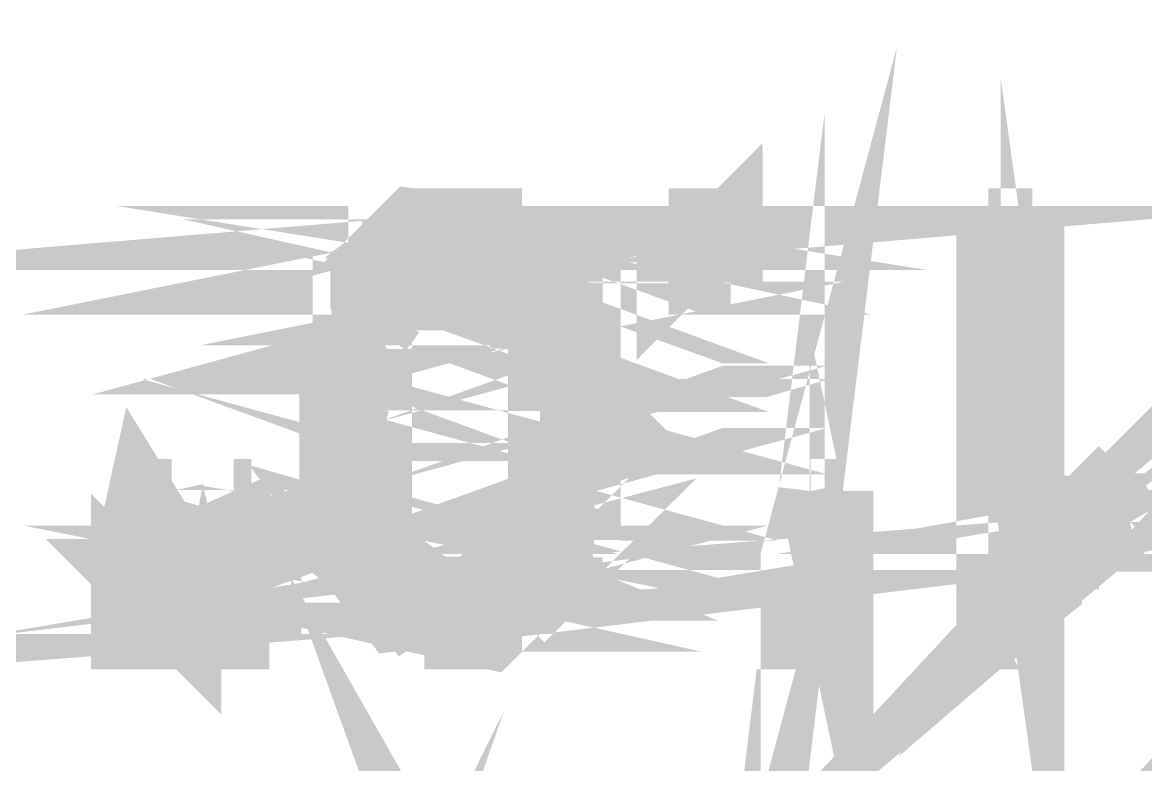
# Model space of a CAD drawing. Header units: inches. Extents: x -524 to 1067, y -71 to 1110.
# Drawn here: x 766.72 to 783.01, y 125.7 to 136.46 of the extents above; entities that cross this region are included whole.
import ezdxf

# ---------------------------------------------------------------- set-up
doc = ezdxf.new("R2010")
doc.units = ezdxf.units.IN
doc.header["$MEASUREMENT"] = 0
doc.layers.add('H', color=7, linetype='Continuous')
doc.layers.add('P', color=7, linetype='Continuous')

msp = doc.modelspace()

# ---------------------------------------------------------------- hatches: boundary and pattern name
at = {"layer": 'H', "linetype": 'Continuous'}
for points in [[(772.1663677236945, 133.3352955950482), (772.3561592938661, 133.590784247202), (774.0314348844172, 133.590784247202), (774.0314348844172, 133.3352955950482), (772.1663677236945, 133.3352955950482)], [(776.093593291087, 132.6235772069056), (776.093593291087, 133.590784247202), (776.991453411513, 133.590784247202), (776.991453411513, 132.6235772069056), (776.093593291087, 132.6235772069056)], [(781.4369559589888, 128.9554901295549), (780.728887408734, 127.5393530290453), (780.728887408734, 133.590784247202), (781.4369559589888, 133.590784247202), (781.4369559589888, 128.9554901295549)], [(771.907229233653, 133.1418541869889), (771.907229233653, 133.3352955950482), (774.2248762924767, 133.3352955950482), (774.4840147825182, 133.1418541869889), (771.907229233653, 133.1418541869889)], [(771.4582991734401, 132.4337856367341), (771.4582991734401, 132.6235772069056), (771.6480907436112, 132.8827156969471), (772.8744362739494, 133.1418541869889), (772.6152977839076, 132.8827156969471), (772.3561592938661, 132.8827156969471), (772.3561592938661, 132.6235772069056), (772.1663677236945, 132.6235772069056), (771.4582991734401, 132.4337856367341)], [(771.6480907436112, 132.8827156969471), (771.6480907436112, 133.1418541869889), (772.8744362739494, 133.1418541869889), (771.6480907436112, 132.8827156969471)], [(774.6738063526896, 132.4337856367341), (774.0314348844172, 132.6235772069056), (773.7759462322635, 132.6235772069056), (773.7759462322635, 132.8827156969471), (773.5168077422218, 132.8827156969471), (773.5168077422218, 133.0761571050064), (773.3233663341625, 133.1418541869889), (773.5168077422218, 133.1418541869889), (774.4840147825182, 132.8827156969471), (774.6738063526896, 132.8827156969471), (774.6738063526896, 132.4337856367341)], [(774.4840147825182, 132.8827156969471), (773.3233663341625, 133.1418541869889), (774.4840147825182, 133.1418541869889), (774.4840147825182, 132.8827156969471)], [(772.1663677236945, 132.1746471466925), (771.4582991734401, 132.4337856367341), (772.1663677236945, 132.6235772069056), (772.1663677236945, 132.1746471466925)], [(774.0314348844172, 132.1746471466925), (774.0314348844172, 132.6235772069056), (774.6738063526896, 132.4337856367341), (774.9329448427313, 132.4337856367341), (774.9329448427313, 131.0176485362247), (775.1263862507906, 130.7585100461829), (775.1263862507906, 130.5650686381236), (774.9329448427313, 130.305930148082), (774.9329448427313, 130.1161385779106), (774.2248762924767, 129.8570000878688), (774.2248762924767, 132.1746471466925), (774.0314348844172, 132.1746471466925)], [(771.4582991734401, 132.1746471466925), (771.4582991734401, 132.4337856367341), (772.1663677236945, 132.1746471466925), (771.4582991734401, 132.1746471466925)], [(771.1991606833983, 131.9155086566508), (771.1991606833983, 132.1746471466925), (771.907229233653, 131.9155086566508), (771.1991606833983, 131.9155086566508)], [(771.907229233653, 131.9155086566508), (771.1991606833983, 132.1746471466925), (772.1663677236945, 132.1746471466925), (771.907229233653, 131.9155086566508)], [(771.1991606833983, 130.1161385779106), (771.1991606833983, 131.9155086566508), (771.907229233653, 131.9155086566508), (771.907229233653, 129.8570000878688), (771.1991606833983, 130.1161385779106)], [(771.1991606833983, 129.8570000878688), (771.1991606833983, 130.1161385779106), (771.907229233653, 129.8570000878688), (771.1991606833983, 129.8570000878688)], [(774.2248762924767, 129.1489315376142), (774.2248762924767, 129.8570000878688), (774.9329448427313, 130.1161385779106), (774.9329448427313, 128.9554901295549), (774.6738063526896, 128.7000014774011), (774.6738063526896, 128.5065600693418), (774.0314348844172, 128.7000014774011), (774.0314348844172, 128.9554901295549), (774.2248762924767, 129.1489315376142)], [(771.4582991734401, 128.7000014774011), (771.4582991734401, 128.9554901295549), (771.1991606833983, 129.1489315376142), (771.1991606833983, 129.8570000878688), (771.907229233653, 129.8570000878688), (771.907229233653, 129.1489315376142), (772.1663677236945, 129.1489315376142), (772.1663677236945, 128.7000014774011), (771.4582991734401, 128.7000014774011)], [(782.7873959775159, 129.1489315376142), (782.5939545694566, 129.5978615978273), (782.7873959775159, 129.8570000878688), (782.7873959775159, 129.1489315376142)], [(768.2391421563023, 127.5393530290453), (768.2391421563023, 128.5065600693418), (768.4289337264736, 129.5978615978273), (768.8815136245748, 129.5978615978273), (769.1406521146164, 128.5065600693418), (769.1406521146164, 127.5393530290453), (768.2391421563023, 127.5393530290453)], [(769.5895821748293, 127.5393530290453), (769.5895821748293, 128.5065600693418), (769.848720664871, 129.5978615978273), (770.0385122350426, 129.5978615978273), (770.2976507250842, 128.5065600693418), (770.2976507250842, 127.5393530290453), (769.5895821748293, 127.5393530290453)], [(777.9586604518095, 127.5393530290453), (777.9586604518095, 128.7000014774011), (778.1521018598687, 129.5978615978273), (778.6667290020644, 129.5978615978273), (778.6667290020644, 127.5393530290453), (777.9586604518095, 127.5393530290453)], [(782.7873959775159, 129.1489315376142), (782.1450245092437, 129.4080700276558), (782.3348160794148, 129.5978615978273), (782.7873959775159, 129.1489315376142)], [(782.7873959775159, 129.1489315376142), (782.3348160794148, 129.5978615978273), (782.5939545694566, 129.5978615978273), (782.7873959775159, 129.1489315376142)], [(781.62674752916, 129.1489315376142), (781.885886019202, 129.4080700276558), (782.1450245092437, 129.4080700276558), (782.7873959775159, 129.1489315376142), (781.62674752916, 129.1489315376142)], [(781.4369559589888, 128.9554901295549), (782.7873959775159, 129.1489315376142), (782.5939545694566, 128.9554901295549), (781.4369559589888, 128.9554901295549)], [(781.4369559589888, 128.9554901295549), (781.62674752916, 129.1489315376142), (782.7873959775159, 129.1489315376142), (781.4369559589888, 128.9554901295549)], [(782.1450245092437, 128.7000014774011), (780.728887408734, 127.5393530290453), (781.4369559589888, 128.9554901295549), (782.3348160794148, 128.9554901295549), (782.3348160794148, 128.7000014774011), (782.1450245092437, 128.7000014774011)], [(771.6480907436112, 128.2474215793002), (771.6480907436112, 128.5065600693418), (771.4582991734401, 128.7000014774011), (772.1663677236945, 128.7000014774011), (772.6152977839076, 128.2474215793002), (771.6480907436112, 128.2474215793002)], [(773.5168077422218, 128.2474215793002), (774.0314348844172, 128.7000014774011), (774.6738063526896, 128.5065600693418), (774.4840147825182, 128.2474215793002), (773.5168077422218, 128.2474215793002)], [(780.728887408734, 127.5393530290453), (782.1450245092437, 128.7000014774011), (781.885886019202, 128.5065600693418), (780.728887408734, 127.5393530290453)], [(780.728887408734, 127.5393530290453), (781.62674752916, 128.3131186612826), (781.62674752916, 128.5065600693418), (781.885886019202, 128.5065600693418), (781.62674752916, 128.3131186612826), (781.62674752916, 128.2474215793002), (780.728887408734, 127.5393530290453)], [(771.907229233653, 127.9882830892584), (771.6480907436112, 128.2474215793002), (773.0642278441208, 128.2474215793002), (771.907229233653, 127.9882830892584)], [(771.907229233653, 127.9882830892584), (774.4840147825182, 128.2474215793002), (774.2248762924767, 127.9882830892584), (771.907229233653, 127.9882830892584)], [(771.907229233653, 127.9882830892584), (773.0642278441208, 128.2474215793002), (774.4840147825182, 128.2474215793002), (771.907229233653, 127.9882830892584)], [(780.728887408734, 127.5393530290453), (781.62674752916, 128.2474215793002), (781.4369559589888, 127.9882830892584), (780.728887408734, 127.5393530290453)], [(772.6152977839076, 127.5393530290453), (772.3561592938661, 127.7984915190871), (772.1663677236945, 127.7984915190871), (771.907229233653, 127.9882830892584), (774.2248762924767, 127.9882830892584), (774.0314348844172, 127.7984915190871), (773.7759462322635, 127.7984915190871), (773.5168077422218, 127.5393530290453), (772.6152977839076, 127.5393530290453)], [(780.728887408734, 127.5393530290453), (781.4369559589888, 127.9882830892584), (781.1778174689471, 127.7984915190871), (780.728887408734, 127.5393530290453)], [(780.728887408734, 127.5393530290453), (781.1778174689471, 127.7984915190871), (781.1778174689471, 127.5393530290453), (780.728887408734, 127.5393530290453)]]:
    msp.add_hatch(color=256, dxfattribs=at).paths.add_polyline_path(points)

# ---------------------------------------------------------------- linework, layer by layer
at = {"layer": 'P', "const_width": 0.927058823529412}
for points in [[(793.9230513735326, 129.6635586798096), (796.2406984323561, 127.5393530290454), (793.6675627213788, 129.6635586798096), (793.9230513735326, 129.6635586798096)], [(780.728887408734, 133.590784247202), (781.3712588770063, 128.9554901295549), (781.3712588770063, 133.590784247202)], [(778.1521018598687, 129.6635586798096), (777.8929633698272, 127.5393530290454), (777.8929633698272, 128.7000014774011), (778.1521018598687, 129.6635586798096)], [(776.991453411513, 132.6892742888879), (776.991453411513, 133.590784247202), (776.093593291087, 132.6892742888879)], [(772.3561592938661, 133.590784247202), (773.9657378024347, 133.3352955950482), (772.1006706417124, 133.3352955950482), (772.3561592938661, 133.590784247202)], [(773.7759462322635, 133.590784247202), (772.3561592938661, 133.590784247202)], [(772.3561592938661, 133.590784247202), (772.5496007019253, 133.590784247202)], [(773.7759462322635, 133.590784247202), (772.3561592938661, 133.590784247202), (773.9657378024347, 133.590784247202), (773.7759462322635, 133.590784247202)], [(772.3561592938661, 133.590784247202), (773.9657378024347, 133.590784247202)], [(773.9657378024347, 133.590784247202), (772.3561592938661, 133.590784247202), (772.3561592938661, 133.590784247202), (773.9657378024347, 133.590784247202)], [(772.3561592938661, 133.590784247202), (773.9657378024347, 133.3352955950482), (773.9657378024347, 133.590784247202)], [(773.5168077422218, 133.590784247202), (772.5496007019253, 133.590784247202), (772.8087391919671, 133.590784247202)], [(773.5168077422218, 133.590784247202), (772.5496007019253, 133.590784247202)], [(772.5496007019253, 133.590784247202), (773.7759462322635, 133.590784247202), (773.5168077422218, 133.590784247202)], [(772.5496007019253, 133.590784247202), (773.7759462322635, 133.590784247202)], [(773.25766925218, 133.590784247202), (773.0642278441208, 133.590784247202), (772.8087391919671, 133.590784247202)], [(772.8087391919671, 133.590784247202), (773.0642278441208, 133.590784247202)], [(773.25766925218, 133.590784247202), (772.8087391919671, 133.590784247202)], [(772.8087391919671, 133.590784247202), (773.5168077422218, 133.590784247202)], [(772.8087391919671, 133.590784247202), (773.5168077422218, 133.590784247202)], [(773.5168077422218, 133.590784247202), (772.8087391919671, 133.590784247202)], [(772.8087391919671, 133.590784247202), (772.8087391919671, 133.590784247202)], [(773.5168077422218, 133.590784247202), (772.8087391919671, 133.590784247202)], [(772.8087391919671, 133.590784247202), (773.5168077422218, 133.590784247202), (773.5168077422218, 133.590784247202), (772.8087391919671, 133.590784247202)], [(773.0642278441208, 133.590784247202), (773.25766925218, 133.590784247202)], [(773.5168077422218, 133.590784247202), (773.25766925218, 133.590784247202)], [(776.991453411513, 133.590784247202), (776.093593291087, 132.6892742888879), (776.093593291087, 133.590784247202)], [(776.093593291087, 133.590784247202), (776.991453411513, 133.590784247202)], [(776.991453411513, 133.590784247202), (776.991453411513, 132.6892742888879), (776.991453411513, 133.590784247202)], [(776.991453411513, 133.590784247202), (776.991453411513, 133.590784247202)], [(781.3712588770063, 133.590784247202), (780.728887408734, 133.590784247202)], [(780.728887408734, 133.590784247202), (781.3712588770063, 128.9554901295549)], [(780.728887408734, 127.5393530290454), (780.728887408734, 133.590784247202)], [(771.907229233653, 133.3352955950482), (774.2248762924767, 133.3352955950482), (771.907229233653, 133.3352955950482), (774.2248762924767, 133.3352955950482), (771.907229233653, 133.141854186989), (771.907229233653, 133.3352955950482)], [(774.2248762924767, 133.3352955950482), (771.907229233653, 133.141854186989)], [(771.907229233653, 133.3352955950482), (774.2248762924767, 133.3352955950482), (774.2248762924767, 133.3352955950482), (771.907229233653, 133.3352955950482)], [(772.1006706417124, 133.3352955950482), (774.2248762924767, 133.3352955950482), (772.1006706417124, 133.3352955950482)], [(773.9657378024347, 133.3352955950482), (772.1006706417124, 133.3352955950482), (774.2248762924767, 133.3352955950482), (773.9657378024347, 133.3352955950482)], [(774.4183177005359, 133.141854186989), (774.2248762924767, 133.3352955950482)], [(774.4183177005359, 133.141854186989), (773.25766925218, 133.141854186989), (774.4183177005359, 132.8827156969472), (774.4183177005359, 133.141854186989)], [(772.8087391919671, 133.141854186989), (771.6480907436112, 132.8827156969472)], [(773.0642278441208, 133.141854186989), (771.6480907436112, 133.141854186989), (774.4183177005359, 133.141854186989)], [(773.0642278441208, 133.141854186989), (771.6480907436112, 133.141854186989), (772.8087391919671, 133.141854186989), (773.0642278441208, 133.141854186989)], [(771.6480907436112, 133.141854186989), (772.8087391919671, 133.141854186989)], [(772.8087391919671, 133.141854186989), (771.6480907436112, 132.8827156969472), (771.6480907436112, 133.141854186989)], [(772.8087391919671, 133.141854186989), (771.6480907436112, 132.8827156969472), (772.8087391919671, 133.141854186989), (772.8087391919671, 133.141854186989)], [(774.4183177005359, 133.141854186989), (771.6480907436112, 133.141854186989), (771.907229233653, 133.141854186989)], [(771.907229233653, 133.141854186989), (774.4183177005359, 133.141854186989)], [(771.907229233653, 133.141854186989), (774.4183177005359, 133.141854186989)], [(772.5496007019253, 132.8827156969472), (772.8087391919671, 133.141854186989)], [(773.0642278441208, 133.141854186989), (774.4183177005359, 133.141854186989)], [(774.4183177005359, 133.141854186989), (773.0642278441208, 133.141854186989)], [(773.0642278441208, 133.141854186989), (774.4183177005359, 133.141854186989)], [(774.4183177005359, 133.141854186989), (773.25766925218, 133.141854186989), (773.0642278441208, 133.141854186989)], [(774.4183177005359, 133.141854186989), (773.0642278441208, 133.141854186989)], [(773.0642278441208, 133.141854186989), (774.4183177005359, 133.141854186989)], [(774.4183177005359, 133.141854186989), (773.0642278441208, 133.141854186989)], [(773.25766925218, 133.141854186989), (774.4183177005359, 132.8827156969472), (773.25766925218, 133.141854186989)], [(773.5168077422218, 133.141854186989), (774.4183177005359, 132.8827156969472)], [(773.5168077422218, 132.8827156969472), (773.5168077422218, 133.141854186989)], [(774.4183177005359, 133.141854186989), (774.4183177005359, 133.141854186989)], [(772.3561592938661, 132.6892742888879), (771.3926020914575, 132.6892742888879), (772.3561592938661, 132.8827156969472), (772.3561592938661, 132.6892742888879)], [(773.7759462322635, 132.8827156969472), (774.6738063526896, 132.6892742888879), (773.7759462322635, 132.6892742888879), (773.7759462322635, 132.8827156969472)], [(771.3926020914575, 132.6892742888879), (772.3561592938661, 132.8827156969472)], [(771.6480907436112, 132.8827156969472), (771.3926020914575, 132.6892742888879)], [(772.3561592938661, 132.8827156969472), (771.6480907436112, 132.8827156969472)], [(772.3561592938661, 132.8827156969472), (771.6480907436112, 132.8827156969472)], [(771.6480907436112, 132.8827156969472), (772.5496007019253, 132.8827156969472), (772.3561592938661, 132.8827156969472)], [(771.6480907436112, 132.8827156969472), (772.5496007019253, 132.8827156969472)], [(772.5496007019253, 132.8827156969472), (771.6480907436112, 132.8827156969472)], [(771.6480907436112, 132.8827156969472), (771.6480907436112, 132.8827156969472)], [(772.5496007019253, 132.8827156969472), (771.6480907436112, 132.8827156969472)], [(771.6480907436112, 132.8827156969472), (772.5496007019253, 132.8827156969472), (772.5496007019253, 132.8827156969472), (771.6480907436112, 132.8827156969472)], [(774.4183177005359, 132.8827156969472), (773.5168077422218, 132.8827156969472)], [(774.4183177005359, 132.8827156969472), (773.5168077422218, 132.8827156969472)], [(773.5168077422218, 132.8827156969472), (774.6738063526896, 132.8827156969472)], [(773.5168077422218, 132.8827156969472), (774.6738063526896, 132.8827156969472)], [(774.6738063526896, 132.8827156969472), (773.7759462322635, 132.8827156969472), (773.5168077422218, 132.8827156969472)], [(774.6738063526896, 132.8827156969472), (773.7759462322635, 132.8827156969472)], [(773.7759462322635, 132.8827156969472), (774.6738063526896, 132.6892742888879), (774.6738063526896, 132.8827156969472)], [(774.6738063526896, 132.8827156969472), (774.4183177005359, 132.8827156969472)], [(771.3926020914575, 132.4337856367341), (772.3561592938661, 132.6892742888879), (772.1006706417124, 132.6892742888879)], [(771.3926020914575, 132.4337856367341), (772.3561592938661, 132.6892742888879), (771.3926020914575, 132.6892742888879), (771.3926020914575, 132.4337856367341)], [(772.1006706417124, 132.6892742888879), (771.3926020914575, 132.4337856367341), (772.1006706417124, 132.6892742888879)], [(772.1006706417124, 132.6892742888879), (771.3926020914575, 132.4337856367341)], [(774.6738063526896, 132.6892742888879), (773.9657378024347, 132.6892742888879), (774.6738063526896, 132.4337856367341)], [(774.6738063526896, 132.6892742888879), (773.7759462322635, 132.6892742888879), (774.6738063526896, 132.6892742888879), (774.6738063526896, 132.6892742888879), (773.7759462322635, 132.6892742888879)], [(773.9657378024347, 132.6892742888879), (773.7759462322635, 132.6892742888879)], [(773.9657378024347, 132.6892742888879), (774.6738063526896, 132.4337856367341), (773.9657378024347, 132.6892742888879)], [(774.6738063526896, 132.6892742888879), (773.9657378024347, 132.6892742888879)], [(773.9657378024347, 132.6892742888879), (774.6738063526896, 132.4337856367341), (773.9657378024347, 132.6892742888879)], [(773.9657378024347, 132.6892742888879), (773.9657378024347, 132.6892742888879)], [(774.6738063526896, 132.4337856367341), (774.6738063526896, 132.6892742888879)], [(776.093593291087, 132.6892742888879), (776.991453411513, 132.6892742888879)], [(774.9329448427313, 132.4337856367341), (773.9657378024347, 132.2403442286749), (774.9329448427313, 132.2403442286749), (774.9329448427313, 132.4337856367341)], [(771.3926020914575, 132.4337856367341), (772.1006706417124, 132.2403442286749), (771.3926020914575, 132.4337856367341)], [(772.1006706417124, 132.4337856367341), (771.3926020914575, 132.4337856367341)], [(771.3926020914575, 132.4337856367341), (772.1006706417124, 132.4337856367341)], [(771.3926020914575, 132.4337856367341), (772.1006706417124, 132.4337856367341)], [(772.1006706417124, 132.4337856367341), (771.3926020914575, 132.4337856367341), (771.3926020914575, 132.4337856367341), (772.1006706417124, 132.4337856367341)], [(771.3926020914575, 132.4337856367341), (772.1006706417124, 132.2403442286749)], [(772.1006706417124, 132.4337856367341), (772.1006706417124, 132.4337856367341)], [(772.1006706417124, 132.2403442286749), (772.1006706417124, 132.4337856367341)], [(773.9657378024347, 132.4337856367341), (774.6738063526896, 132.4337856367341)], [(774.6738063526896, 132.4337856367341), (773.9657378024347, 132.4337856367341), (773.9657378024347, 132.4337856367341), (774.6738063526896, 132.4337856367341)], [(773.9657378024347, 132.4337856367341), (774.9329448427313, 132.4337856367341)], [(773.9657378024347, 132.4337856367341), (774.9329448427313, 132.4337856367341)], [(774.9329448427313, 132.4337856367341), (773.9657378024347, 132.2403442286749), (773.9657378024347, 132.4337856367341)], [(774.9329448427313, 132.4337856367341), (774.6738063526896, 132.4337856367341)], [(771.1991606833983, 132.2403442286749), (771.907229233653, 131.9812057386332), (771.1991606833983, 132.2403442286749)], [(772.1006706417124, 132.2403442286749), (771.1991606833983, 132.2403442286749), (772.1006706417124, 132.2403442286749), (771.1991606833983, 132.2403442286749)], [(771.1991606833983, 132.2403442286749), (771.907229233653, 131.9812057386332)], [(771.3926020914575, 132.2403442286749), (772.1006706417124, 132.2403442286749), (771.1991606833983, 132.2403442286749), (771.3926020914575, 132.2403442286749)], [(771.907229233653, 131.9812057386332), (772.1006706417124, 132.2403442286749)], [(774.2248762924767, 132.2403442286749), (774.9329448427313, 131.9812057386332), (774.2248762924767, 131.9812057386332)], [(773.9657378024347, 132.2403442286749), (774.9329448427313, 132.2403442286749), (774.2248762924767, 132.2403442286749), (773.9657378024347, 132.2403442286749)], [(774.9329448427313, 132.2403442286749), (774.2248762924767, 132.2403442286749)], [(774.2248762924767, 132.2403442286749), (774.9329448427313, 131.9812057386332)], [(774.2248762924767, 131.9812057386332), (774.2248762924767, 132.2403442286749)], [(774.9329448427313, 131.9812057386332), (774.9329448427313, 132.2403442286749)], [(771.1991606833983, 131.9812057386332), (771.907229233653, 131.9812057386332)], [(771.907229233653, 131.9812057386332), (771.1991606833983, 131.9812057386332)], [(771.1991606833983, 131.9812057386332), (771.907229233653, 131.9812057386332)], [(771.907229233653, 131.9812057386332), (771.1991606833983, 131.7257170864793)], [(771.1991606833983, 131.7257170864793), (771.1991606833983, 131.9812057386332)], [(771.907229233653, 131.9812057386332), (771.1991606833983, 131.7257170864793)], [(771.1991606833983, 131.7257170864793), (771.907229233653, 131.7257170864793), (771.907229233653, 131.9812057386332)], [(771.1991606833983, 131.9812057386332), (771.907229233653, 131.9812057386332), (771.907229233653, 131.9812057386332)], [(771.907229233653, 131.9812057386332), (771.1991606833983, 131.9812057386332)], [(774.9329448427313, 131.9812057386332), (774.2248762924767, 131.9812057386332), (774.9329448427313, 131.7257170864793)], [(774.9329448427313, 131.9812057386332), (774.2248762924767, 131.9812057386332)], [(774.2248762924767, 131.9812057386332), (774.9329448427313, 131.9812057386332), (774.9329448427313, 131.9812057386332), (774.2248762924767, 131.9812057386332)], [(774.9329448427313, 131.9812057386332), (774.2248762924767, 131.9812057386332)], [(774.2248762924767, 131.9812057386332), (774.2248762924767, 131.9812057386332)], [(774.2248762924767, 131.9812057386332), (774.9329448427313, 131.7257170864793)], [(774.9329448427313, 131.7257170864793), (774.2248762924767, 131.7257170864793), (774.2248762924767, 131.9812057386332)], [(774.9329448427313, 131.7257170864793), (774.9329448427313, 131.9812057386332)], [(771.907229233653, 131.7257170864793), (771.1991606833983, 131.53227567842), (771.907229233653, 131.53227567842)], [(771.1991606833983, 131.7257170864793), (771.907229233653, 131.7257170864793)], [(771.907229233653, 131.7257170864793), (771.1991606833983, 131.53227567842)], [(771.1991606833983, 131.53227567842), (771.1991606833983, 131.7257170864793)], [(771.907229233653, 131.53227567842), (771.907229233653, 131.7257170864793)], [(774.9329448427313, 131.7257170864793), (774.2248762924767, 131.7257170864793)], [(774.2248762924767, 131.7257170864793), (774.9329448427313, 131.53227567842)], [(774.2248762924767, 131.7257170864793), (774.9329448427313, 131.53227567842)], [(774.9329448427313, 131.53227567842), (774.2248762924767, 131.53227567842), (774.2248762924767, 131.7257170864793)], [(774.9329448427313, 131.53227567842), (774.9329448427313, 131.7257170864793)], [(771.1991606833983, 131.53227567842), (771.907229233653, 131.53227567842)], [(771.907229233653, 131.53227567842), (771.1991606833983, 131.53227567842), (771.1991606833983, 131.53227567842), (771.907229233653, 131.53227567842)], [(771.1991606833983, 131.53227567842), (771.907229233653, 131.2731371883785)], [(771.1991606833983, 131.53227567842), (771.907229233653, 131.2731371883785)], [(771.907229233653, 131.2731371883785), (771.1991606833983, 131.2731371883785), (771.1991606833983, 131.53227567842)], [(771.907229233653, 131.2731371883785), (771.907229233653, 131.53227567842)], [(774.2248762924767, 131.53227567842), (774.9329448427313, 131.2731371883785), (774.2248762924767, 131.2731371883785)], [(774.9329448427313, 131.53227567842), (774.2248762924767, 131.53227567842)], [(774.2248762924767, 131.53227567842), (774.9329448427313, 131.2731371883785)], [(774.2248762924767, 131.2731371883785), (774.2248762924767, 131.53227567842)], [(774.9329448427313, 131.2731371883785), (774.9329448427313, 131.53227567842)], [(778.601031920082, 129.6635586798096), (778.601031920082, 127.5393530290454), (778.1521018598687, 129.6635586798096)], [(771.907229233653, 131.2731371883785), (771.1991606833983, 131.2731371883785)], [(771.1991606833983, 131.2731371883785), (771.907229233653, 131.0176485362247)], [(771.1991606833983, 131.2731371883785), (771.907229233653, 131.0176485362247)], [(771.907229233653, 131.0176485362247), (771.1991606833983, 131.0176485362247), (771.1991606833983, 131.2731371883785)], [(771.907229233653, 131.0176485362247), (771.907229233653, 131.2731371883785)], [(774.9329448427313, 131.2731371883785), (774.2248762924767, 131.0176485362247), (774.9329448427313, 131.0176485362247)], [(774.9329448427313, 131.2731371883785), (774.2248762924767, 131.2731371883785)], [(774.2248762924767, 131.2731371883785), (774.9329448427313, 131.2731371883785), (774.9329448427313, 131.2731371883785), (774.2248762924767, 131.2731371883785)], [(774.9329448427313, 131.2731371883785), (774.2248762924767, 131.0176485362247)], [(774.2248762924767, 131.0176485362247), (774.2248762924767, 131.2731371883785)], [(774.9329448427313, 131.0176485362247), (774.9329448427313, 131.2731371883785)], [(781.62674752916, 128.2474215793002), (780.728887408734, 127.5393530290454), (781.62674752916, 128.5065600693418), (781.62674752916, 128.2474215793002)], [(786.2620416468073, 128.2474215793002), (785.3641815263811, 127.5393530290454), (786.2620416468073, 128.5065600693418), (786.2620416468073, 128.2474215793002)], [(771.1991606833983, 131.0176485362247), (771.907229233653, 130.8242071281654), (771.1991606833983, 130.8242071281654)], [(771.907229233653, 131.0176485362247), (771.1991606833983, 131.0176485362247)], [(771.1991606833983, 131.0176485362247), (771.907229233653, 130.8242071281654)], [(771.1991606833983, 130.8242071281654), (771.1991606833983, 131.0176485362247)], [(771.907229233653, 130.8242071281654), (771.907229233653, 131.0176485362247)], [(774.2248762924767, 131.0176485362247), (774.9329448427313, 131.0176485362247), (774.2248762924767, 130.8242071281654)], [(774.2248762924767, 130.8242071281654), (774.2248762924767, 131.0176485362247)], [(774.9329448427313, 131.0176485362247), (774.2248762924767, 130.8242071281654)], [(774.2248762924767, 130.8242071281654), (775.1263862507906, 130.8242071281654), (774.9329448427313, 131.0176485362247)], [(771.907229233653, 130.8242071281654), (771.1991606833983, 130.8242071281654), (771.907229233653, 130.5650686381237)], [(771.1991606833983, 130.8242071281654), (771.907229233653, 130.5650686381237)], [(771.907229233653, 130.5650686381237), (771.1991606833983, 130.5650686381237), (771.1991606833983, 130.8242071281654)], [(775.1263862507906, 130.8242071281654), (774.2248762924767, 130.5650686381237), (775.1263862507906, 130.5650686381237), (775.1263862507906, 130.8242071281654)], [(771.907229233653, 130.5650686381237), (771.907229233653, 130.8242071281654)], [(774.2248762924767, 130.8242071281654), (775.1263862507906, 130.8242071281654), (774.2248762924767, 130.5650686381237), (774.2248762924767, 130.8242071281654)], [(771.907229233653, 130.5650686381237), (771.1991606833983, 130.5650686381237), (771.907229233653, 130.5650686381237), (771.907229233653, 130.5650686381237), (771.1991606833983, 130.5650686381237), (771.907229233653, 130.5650686381237)], [(771.1991606833983, 130.5650686381237), (771.1991606833983, 130.5650686381237), (771.907229233653, 130.5650686381237)], [(771.1991606833983, 130.5650686381237), (771.907229233653, 130.3716272300644)], [(771.1991606833983, 130.5650686381237), (771.907229233653, 130.3716272300644)], [(771.907229233653, 130.3716272300644), (771.1991606833983, 130.3716272300644), (771.1991606833983, 130.5650686381237)], [(771.907229233653, 130.3716272300644), (771.907229233653, 130.5650686381237)], [(774.2248762924767, 130.5650686381237), (774.9329448427313, 130.3716272300644), (774.2248762924767, 130.3716272300644)], [(774.2248762924767, 130.5650686381237), (775.1263862507906, 130.5650686381237), (774.2248762924767, 130.5650686381237), (774.2248762924767, 130.5650686381237), (775.1263862507906, 130.5650686381237)], [(774.2248762924767, 130.5650686381237), (774.9329448427313, 130.3716272300644)], [(774.2248762924767, 130.3716272300644), (774.2248762924767, 130.5650686381237)], [(774.9329448427313, 130.3716272300644), (775.1263862507906, 130.5650686381237)], [(782.7873959775159, 129.2146286195966), (782.7873959775159, 129.9226971698513), (782.5282574874741, 129.6635586798096)], [(769.1406521146164, 128.5065600693418), (768.4289337264736, 129.6635586798096), (768.17344507432, 128.5065600693418)], [(771.907229233653, 130.3716272300644), (771.1991606833983, 130.3716272300644)], [(771.1991606833983, 130.3716272300644), (771.907229233653, 130.1161385779106)], [(771.1991606833983, 130.3716272300644), (771.907229233653, 130.1161385779106)], [(771.907229233653, 130.1161385779106), (771.1991606833983, 130.1161385779106), (771.1991606833983, 130.3716272300644)], [(771.907229233653, 130.1161385779106), (771.907229233653, 130.3716272300644)], [(774.9329448427313, 130.3716272300644), (774.2248762924767, 130.1161385779106), (774.9329448427313, 130.1161385779106)], [(774.9329448427313, 130.3716272300644), (774.2248762924767, 130.3716272300644)], [(774.2248762924767, 130.3716272300644), (774.9329448427313, 130.3716272300644), (774.9329448427313, 130.3716272300644), (774.2248762924767, 130.3716272300644)], [(774.9329448427313, 130.3716272300644), (774.2248762924767, 130.1161385779106)], [(774.2248762924767, 130.1161385779106), (774.2248762924767, 130.3716272300644)], [(774.9329448427313, 130.1161385779106), (774.9329448427313, 130.3716272300644)], [(771.1991606833983, 130.1161385779106), (771.907229233653, 129.9226971698513), (771.1991606833983, 130.1161385779106)], [(771.907229233653, 130.1161385779106), (771.1991606833983, 130.1161385779106)], [(771.1991606833983, 130.1161385779106), (771.907229233653, 129.9226971698513)], [(771.907229233653, 129.9226971698513), (771.907229233653, 130.1161385779106)], [(774.2248762924767, 130.1161385779106), (774.9329448427313, 130.1161385779106), (774.2248762924767, 129.9226971698513)], [(774.9329448427313, 130.1161385779106), (774.2248762924767, 129.9226971698513), (774.9329448427313, 130.1161385779106)], [(774.2248762924767, 129.9226971698513), (774.2248762924767, 130.1161385779106)], [(771.1991606833983, 129.6635586798096), (771.907229233653, 129.9226971698513)], [(771.1991606833983, 129.6635586798096), (771.907229233653, 129.9226971698513)], [(771.907229233653, 129.9226971698513), (771.1991606833983, 129.9226971698513), (771.1991606833983, 129.6635586798096)], [(771.907229233653, 129.9226971698513), (771.1991606833983, 129.9226971698513), (771.1991606833983, 129.9226971698513), (771.907229233653, 129.9226971698513)], [(771.1991606833983, 129.9226971698513), (771.907229233653, 129.9226971698513), (771.907229233653, 129.9226971698513), (771.1991606833983, 129.9226971698513)], [(771.907229233653, 129.9226971698513), (771.907229233653, 129.6635586798096)], [(774.9329448427313, 129.9226971698513), (774.2248762924767, 129.9226971698513)], [(774.2248762924767, 129.9226971698513), (774.9329448427313, 129.6635586798096)], [(774.2248762924767, 129.9226971698513), (774.9329448427313, 129.6635586798096)], [(774.9329448427313, 129.6635586798096), (774.2248762924767, 129.6635586798096), (774.2248762924767, 129.9226971698513)], [(774.9329448427313, 129.6635586798096), (774.9329448427313, 129.9226971698513)], [(782.7873959775159, 129.2146286195966), (782.7873959775159, 129.9226971698513), (782.7873959775159, 129.9226971698513), (782.7873959775159, 129.2146286195966)], [(782.0793274272612, 129.4080700276558), (782.3348160794148, 129.6635586798096), (782.7873959775159, 129.2146286195966)], [(769.1406521146164, 128.5065600693418), (768.4289337264736, 129.6635586798096)], [(768.4289337264736, 129.6635586798096), (768.8815136245748, 129.6635586798096)], [(768.8815136245748, 129.6635586798096), (769.1406521146164, 128.5065600693418)], [(771.907229233653, 129.4080700276558), (771.1991606833983, 129.4080700276558), (771.907229233653, 129.6635586798096)], [(769.7830235828885, 129.6635586798096), (769.5895821748293, 128.5065600693418)], [(770.2976507250842, 128.5065600693418), (769.7830235828885, 129.6635586798096)], [(770.2976507250842, 128.5065600693418), (769.7830235828885, 129.6635586798096)], [(769.7830235828885, 129.6635586798096), (770.0385122350426, 129.6635586798096)], [(770.0385122350426, 129.6635586798096), (770.2976507250842, 128.5065600693418)], [(772.1006706417124, 128.9554901295549), (771.1991606833983, 129.2146286195966), (771.3926020914575, 128.9554901295549)], [(771.1991606833983, 129.4080700276558), (771.907229233653, 129.6635586798096)], [(771.907229233653, 129.6635586798096), (771.1991606833983, 129.6635586798096), (771.1991606833983, 129.4080700276558)], [(771.907229233653, 129.6635586798096), (771.1991606833983, 129.6635586798096)], [(771.907229233653, 129.6635586798096), (771.907229233653, 129.4080700276558)], [(774.9329448427313, 129.6635586798096), (774.2248762924767, 129.6635586798096), (774.9329448427313, 129.6635586798096), (774.9329448427313, 129.6635586798096), (774.2248762924767, 129.6635586798096)], [(774.9329448427313, 129.6635586798096), (774.2248762924767, 129.4080700276558)], [(774.2248762924767, 129.4080700276558), (774.2248762924767, 129.6635586798096)], [(774.9329448427313, 129.6635586798096), (774.2248762924767, 129.4080700276558)], [(774.2248762924767, 129.4080700276558), (774.9329448427313, 129.4080700276558), (774.9329448427313, 129.6635586798096)], [(778.1521018598687, 129.6635586798096), (777.8929633698272, 127.5393530290454), (778.601031920082, 127.5393530290454)], [(778.1521018598687, 129.6635586798096), (778.601031920082, 129.6635586798096)], [(778.601031920082, 127.5393530290454), (778.1521018598687, 129.6635586798096)], [(778.601031920082, 129.6635586798096), (778.601031920082, 128.7000014774011), (778.601031920082, 129.6635586798096), (778.601031920082, 129.6635586798096), (778.601031920082, 128.7000014774011)], [(778.601031920082, 129.6635586798096), (778.601031920082, 127.5393530290454), (778.601031920082, 128.7000014774011)], [(782.3348160794148, 129.6635586798096), (782.7873959775159, 129.2146286195966)], [(782.5282574874741, 129.6635586798096), (782.3348160794148, 129.6635586798096)], [(782.7873959775159, 129.2146286195966), (782.5282574874741, 129.6635586798096)], [(782.7873959775159, 129.2146286195966), (782.5282574874741, 129.6635586798096)], [(782.5282574874741, 129.6635586798096), (782.5282574874741, 129.6635586798096)], [(782.5282574874741, 129.6635586798096), (782.7873959775159, 129.2146286195966)], [(782.5282574874741, 129.6635586798096), (782.7873959775159, 129.2146286195966)], [(782.7873959775159, 129.2146286195966), (781.885886019202, 129.4080700276558), (781.62674752916, 129.2146286195966)], [(771.1991606833983, 129.2146286195966), (771.907229233653, 129.2146286195966), (771.1991606833983, 129.4080700276558)], [(771.1991606833983, 129.4080700276558), (771.1991606833983, 129.2146286195966)], [(771.907229233653, 129.2146286195966), (771.1991606833983, 129.4080700276558)], [(771.1991606833983, 129.4080700276558), (771.907229233653, 129.4080700276558), (771.907229233653, 129.2146286195966)], [(771.1991606833983, 129.4080700276558), (771.907229233653, 129.4080700276558)], [(771.907229233653, 129.4080700276558), (771.1991606833983, 129.4080700276558)], [(771.1991606833983, 129.4080700276558), (771.1991606833983, 129.4080700276558)], [(774.9329448427313, 129.4080700276558), (774.2248762924767, 129.4080700276558), (774.9329448427313, 129.2146286195966)], [(774.9329448427313, 129.2146286195966), (773.9657378024347, 128.9554901295549), (774.2248762924767, 129.2146286195966)], [(774.2248762924767, 129.4080700276558), (774.9329448427313, 129.4080700276558)], [(774.9329448427313, 129.4080700276558), (774.2248762924767, 129.4080700276558)], [(774.2248762924767, 129.4080700276558), (774.2248762924767, 129.4080700276558)], [(774.2248762924767, 129.4080700276558), (774.9329448427313, 129.2146286195966)], [(774.9329448427313, 129.2146286195966), (774.2248762924767, 129.2146286195966), (774.2248762924767, 129.4080700276558)], [(774.9329448427313, 129.2146286195966), (774.9329448427313, 129.4080700276558)], [(782.7873959775159, 129.2146286195966), (781.885886019202, 129.4080700276558)], [(781.885886019202, 129.4080700276558), (782.0793274272612, 129.4080700276558), (782.7873959775159, 129.2146286195966)], [(782.0793274272612, 129.4080700276558), (782.7873959775159, 129.2146286195966), (782.0793274272612, 129.4080700276558), (782.7873959775159, 129.2146286195966), (782.0793274272612, 129.4080700276558)], [(782.0793274272612, 129.4080700276558), (782.0793274272612, 129.4080700276558)], [(782.7873959775159, 129.2146286195966), (782.0793274272612, 129.4080700276558)], [(768.17344507432, 127.5393530290454), (769.1406521146164, 127.5393530290454), (768.17344507432, 128.5065600693418), (768.17344507432, 127.5393530290454)], [(772.3561592938661, 128.5065600693418), (771.3926020914575, 128.7000014774011), (771.6480907436112, 128.5065600693418)], [(772.1006706417124, 128.9554901295549), (771.1991606833983, 129.2146286195966)], [(771.1991606833983, 129.2146286195966), (772.1006706417124, 129.2146286195966)], [(771.1991606833983, 129.2146286195966), (772.1006706417124, 129.2146286195966)], [(772.1006706417124, 129.2146286195966), (771.1991606833983, 129.2146286195966), (771.1991606833983, 129.2146286195966), (772.1006706417124, 129.2146286195966)], [(771.1991606833983, 129.2146286195966), (771.907229233653, 129.2146286195966)], [(771.907229233653, 129.2146286195966), (772.1006706417124, 129.2146286195966)], [(772.1006706417124, 129.2146286195966), (772.1006706417124, 128.9554901295549)], [(774.9329448427313, 129.2146286195966), (773.9657378024347, 128.9554901295549)], [(774.9329448427313, 129.2146286195966), (774.2248762924767, 129.2146286195966)], [(774.2248762924767, 129.2146286195966), (774.9329448427313, 129.2146286195966)], [(774.2248762924767, 129.2146286195966), (774.9329448427313, 129.2146286195966)], [(774.9329448427313, 129.2146286195966), (774.9329448427313, 129.2146286195966)], [(774.9329448427313, 128.9554901295549), (774.9329448427313, 129.2146286195966)], [(781.62674752916, 129.2146286195966), (782.7873959775159, 129.2146286195966), (781.3712588770063, 128.9554901295549)], [(787.422690095163, 129.2146286195966), (787.1635516051213, 128.9554901295549), (786.0065529946535, 128.9554901295549), (787.422690095163, 129.2146286195966)], [(782.7873959775159, 129.2146286195966), (782.5282574874741, 128.9554901295549), (781.3712588770063, 128.9554901295549)], [(781.3712588770063, 128.9554901295549), (782.7873959775159, 129.2146286195966)], [(781.3712588770063, 128.9554901295549), (781.62674752916, 129.2146286195966)], [(781.62674752916, 129.2146286195966), (782.7873959775159, 129.2146286195966)], [(782.7873959775159, 129.2146286195966), (781.62674752916, 129.2146286195966)], [(781.62674752916, 129.2146286195966), (782.7873959775159, 129.2146286195966)], [(786.2620416468073, 129.2146286195966), (787.422690095163, 129.2146286195966), (786.0065529946535, 128.9554901295549)], [(774.9329448427313, 128.9554901295549), (773.9657378024347, 128.7000014774011), (774.6738063526896, 128.7000014774011), (774.9329448427313, 128.9554901295549)], [(771.3926020914575, 128.7000014774011), (772.1006706417124, 128.9554901295549)], [(771.3926020914575, 128.7000014774011), (772.1006706417124, 128.9554901295549)], [(772.1006706417124, 128.9554901295549), (771.3926020914575, 128.9554901295549), (771.3926020914575, 128.7000014774011)], [(772.1006706417124, 128.9554901295549), (771.3926020914575, 128.9554901295549)], [(771.3926020914575, 128.9554901295549), (772.1006706417124, 128.9554901295549)], [(771.3926020914575, 128.9554901295549), (772.1006706417124, 128.9554901295549)], [(772.1006706417124, 128.9554901295549), (772.1006706417124, 128.7000014774011)], [(772.1006706417124, 128.9554901295549), (772.1006706417124, 128.9554901295549)], [(773.9657378024347, 128.9554901295549), (774.9329448427313, 128.9554901295549)], [(773.9657378024347, 128.9554901295549), (774.9329448427313, 128.9554901295549)], [(774.9329448427313, 128.9554901295549), (773.9657378024347, 128.9554901295549), (773.9657378024347, 128.9554901295549), (774.9329448427313, 128.9554901295549)], [(773.9657378024347, 128.9554901295549), (774.9329448427313, 128.9554901295549)], [(773.9657378024347, 128.9554901295549), (774.9329448427313, 128.9554901295549)], [(774.9329448427313, 128.9554901295549), (773.9657378024347, 128.7000014774011), (773.9657378024347, 128.9554901295549)], [(774.9329448427313, 128.9554901295549), (774.9329448427313, 128.9554901295549)], [(782.0793274272612, 128.7000014774011), (780.728887408734, 127.5393530290454), (781.3712588770063, 128.9554901295549)], [(781.3712588770063, 128.9554901295549), (780.728887408734, 127.5393530290454)], [(782.5282574874741, 128.9554901295549), (781.3712588770063, 128.9554901295549)], [(781.3712588770063, 128.9554901295549), (782.5282574874741, 128.9554901295549)], [(781.3712588770063, 128.9554901295549), (782.5282574874741, 128.9554901295549)], [(782.5282574874741, 128.9554901295549), (781.3712588770063, 128.9554901295549), (781.3712588770063, 128.9554901295549), (782.5282574874741, 128.9554901295549)], [(781.3712588770063, 128.9554901295549), (782.3348160794148, 128.9554901295549), (782.5282574874741, 128.9554901295549)], [(782.3348160794148, 128.9554901295549), (781.3712588770063, 128.9554901295549)], [(781.3712588770063, 128.9554901295549), (782.3348160794148, 128.9554901295549)], [(782.3348160794148, 128.7000014774011), (781.3712588770063, 128.9554901295549)], [(781.3712588770063, 128.9554901295549), (782.0793274272612, 128.7000014774011), (782.3348160794148, 128.7000014774011)], [(781.3712588770063, 128.9554901295549), (782.0793274272612, 128.7000014774011)], [(782.5282574874741, 128.9554901295549), (782.5282574874741, 128.9554901295549)], [(774.4183177005359, 128.2474215793002), (771.907229233653, 128.0539801712409), (773.0642278441208, 128.2474215793002)], [(772.3561592938661, 128.5065600693418), (771.3926020914575, 128.7000014774011), (772.1006706417124, 128.7000014774011), (772.3561592938661, 128.5065600693418)], [(771.3926020914575, 128.7000014774011), (772.1006706417124, 128.7000014774011), (772.1006706417124, 128.7000014774011), (771.3926020914575, 128.7000014774011)], [(772.1006706417124, 128.7000014774011), (771.3926020914575, 128.7000014774011), (772.1006706417124, 128.7000014774011), (771.3926020914575, 128.7000014774011), (771.3926020914575, 128.7000014774011), (772.1006706417124, 128.7000014774011)], [(772.1006706417124, 128.7000014774011), (771.3926020914575, 128.7000014774011)], [(773.9657378024347, 128.7000014774011), (774.6738063526896, 128.5065600693418), (773.9657378024347, 128.7000014774011), (774.6738063526896, 128.5065600693418), (773.7759462322635, 128.5065600693418)], [(773.7759462322635, 128.5065600693418), (773.9657378024347, 128.7000014774011)], [(773.9657378024347, 128.7000014774011), (774.6738063526896, 128.7000014774011), (773.9657378024347, 128.7000014774011), (773.9657378024347, 128.7000014774011), (774.6738063526896, 128.7000014774011)], [(773.9657378024347, 128.7000014774011), (774.6738063526896, 128.5065600693418)], [(774.6738063526896, 128.5065600693418), (774.6738063526896, 128.7000014774011)], [(782.0793274272612, 128.7000014774011), (781.885886019202, 128.5065600693418), (780.728887408734, 127.5393530290454)], [(780.728887408734, 127.5393530290454), (782.0793274272612, 128.7000014774011)], [(769.1406521146164, 127.5393530290454), (768.17344507432, 128.5065600693418), (769.1406521146164, 128.5065600693418), (769.1406521146164, 127.5393530290454)], [(768.17344507432, 128.5065600693418), (769.1406521146164, 128.5065600693418)], [(770.2976507250842, 127.5393530290454), (769.5895821748293, 128.5065600693418)], [(769.5895821748293, 128.5065600693418), (769.5895821748293, 127.5393530290454)], [(770.2976507250842, 127.5393530290454), (769.5895821748293, 128.5065600693418)], [(769.5895821748293, 128.5065600693418), (770.2976507250842, 128.5065600693418), (770.2976507250842, 127.5393530290454)], [(769.5895821748293, 128.5065600693418), (770.2976507250842, 128.5065600693418)], [(771.6480907436112, 128.2474215793002), (772.3561592938661, 128.5065600693418), (771.6480907436112, 128.5065600693418)], [(771.6480907436112, 128.2474215793002), (772.3561592938661, 128.5065600693418)], [(771.6480907436112, 128.5065600693418), (771.6480907436112, 128.2474215793002)], [(772.3561592938661, 128.5065600693418), (771.6480907436112, 128.5065600693418)], [(771.6480907436112, 128.5065600693418), (772.3561592938661, 128.5065600693418), (772.3561592938661, 128.5065600693418), (771.6480907436112, 128.5065600693418)], [(772.3561592938661, 128.5065600693418), (772.5496007019253, 128.2474215793002)], [(773.7759462322635, 128.5065600693418), (774.4183177005359, 128.2474215793002), (773.5168077422218, 128.2474215793002)], [(773.5168077422218, 128.2474215793002), (773.7759462322635, 128.5065600693418)], [(774.6738063526896, 128.5065600693418), (773.7759462322635, 128.5065600693418)], [(773.7759462322635, 128.5065600693418), (774.6738063526896, 128.5065600693418), (774.6738063526896, 128.5065600693418), (773.7759462322635, 128.5065600693418)], [(774.6738063526896, 128.5065600693418), (773.7759462322635, 128.5065600693418)], [(773.7759462322635, 128.5065600693418), (773.7759462322635, 128.5065600693418)], [(774.6738063526896, 128.5065600693418), (773.7759462322635, 128.5065600693418)], [(773.7759462322635, 128.5065600693418), (774.4183177005359, 128.2474215793002)], [(774.4183177005359, 128.2474215793002), (774.6738063526896, 128.5065600693418)], [(780.728887408734, 127.5393530290454), (781.62674752916, 128.5065600693418), (781.885886019202, 128.5065600693418), (780.728887408734, 127.5393530290454)], [(781.885886019202, 128.5065600693418), (780.728887408734, 127.5393530290454), (781.885886019202, 128.5065600693418), (781.885886019202, 128.5065600693418)], [(772.8087391919671, 128.2474215793002), (771.6480907436112, 128.2474215793002), (772.8087391919671, 128.2474215793002), (771.6480907436112, 128.2474215793002), (773.0642278441208, 128.2474215793002), (772.8087391919671, 128.2474215793002)], [(771.6480907436112, 128.2474215793002), (773.0642278441208, 128.2474215793002)], [(773.0642278441208, 128.2474215793002), (771.907229233653, 128.0539801712409), (771.6480907436112, 128.2474215793002)], [(772.8087391919671, 128.2474215793002), (771.6480907436112, 128.2474215793002), (772.5496007019253, 128.2474215793002), (772.8087391919671, 128.2474215793002)], [(771.6480907436112, 128.2474215793002), (772.5496007019253, 128.2474215793002), (771.6480907436112, 128.2474215793002), (771.6480907436112, 128.2474215793002), (772.5496007019253, 128.2474215793002)], [(774.4183177005359, 128.2474215793002), (774.2248762924767, 128.0539801712409), (771.907229233653, 128.0539801712409)], [(771.907229233653, 128.0539801712409), (774.4183177005359, 128.2474215793002)], [(771.907229233653, 128.0539801712409), (773.0642278441208, 128.2474215793002)], [(773.0642278441208, 128.2474215793002), (771.907229233653, 128.0539801712409)], [(772.1006706417124, 127.7984915190872), (774.2248762924767, 128.0539801712409), (773.9657378024347, 127.7984915190872)], [(773.0642278441208, 128.2474215793002), (774.4183177005359, 128.2474215793002)], [(773.25766925218, 128.2474215793002), (773.0642278441208, 128.2474215793002)], [(773.0642278441208, 128.2474215793002), (774.4183177005359, 128.2474215793002)], [(773.0642278441208, 128.2474215793002), (773.0642278441208, 128.2474215793002)], [(774.4183177005359, 128.2474215793002), (773.25766925218, 128.2474215793002)], [(774.4183177005359, 128.2474215793002), (773.25766925218, 128.2474215793002)], [(773.25766925218, 128.2474215793002), (773.5168077422218, 128.2474215793002), (774.4183177005359, 128.2474215793002)], [(774.4183177005359, 128.2474215793002), (773.5168077422218, 128.2474215793002), (774.4183177005359, 128.2474215793002), (774.4183177005359, 128.2474215793002), (773.5168077422218, 128.2474215793002), (774.4183177005359, 128.2474215793002)], [(773.5168077422218, 128.2474215793002), (773.5168077422218, 128.2474215793002)], [(781.62674752916, 128.2474215793002), (781.3712588770063, 128.0539801712409), (780.728887408734, 127.5393530290454), (781.62674752916, 128.2474215793002)], [(772.1006706417124, 127.7984915190872), (774.2248762924767, 128.0539801712409), (771.907229233653, 128.0539801712409), (772.1006706417124, 127.7984915190872)], [(773.0642278441208, 122.9040589113984), (772.8087391919671, 123.6121274616531), (773.0642278441208, 123.16319740144)], [(774.2248762924767, 128.0539801712409), (771.907229233653, 128.0539801712409)], [(771.907229233653, 128.0539801712409), (774.2248762924767, 128.0539801712409)], [(771.907229233653, 128.0539801712409), (774.2248762924767, 128.0539801712409)], [(774.2248762924767, 128.0539801712409), (774.2248762924767, 128.0539801712409), (771.907229233653, 128.0539801712409)], [(774.2248762924767, 128.0539801712409), (771.907229233653, 128.0539801712409), (771.907229233653, 128.0539801712409)], [(771.907229233653, 128.0539801712409), (774.2248762924767, 128.0539801712409)], [(774.2248762924767, 128.0539801712409), (774.2248762924767, 128.0539801712409)], [(781.3712588770063, 128.0539801712409), (781.1778174689471, 127.7984915190872), (780.728887408734, 127.5393530290454)], [(780.728887408734, 127.5393530290454), (781.3712588770063, 128.0539801712409)], [(781.3712588770063, 128.0539801712409), (780.728887408734, 127.5393530290454), (781.3712588770063, 128.0539801712409), (781.3712588770063, 128.0539801712409)], [(773.5168077422218, 127.5393530290454), (772.3561592938661, 127.7984915190872), (773.7759462322635, 127.7984915190872), (773.5168077422218, 127.5393530290454)], [(772.3561592938661, 127.7984915190872), (773.9657378024347, 127.7984915190872), (772.1006706417124, 127.7984915190872)], [(772.1006706417124, 127.7984915190872), (772.3561592938661, 127.7984915190872)], [(773.9657378024347, 127.7984915190872), (772.1006706417124, 127.7984915190872)], [(772.1006706417124, 127.7984915190872), (773.9657378024347, 127.7984915190872), (773.9657378024347, 127.7984915190872), (772.1006706417124, 127.7984915190872)], [(773.9657378024347, 127.7984915190872), (772.1006706417124, 127.7984915190872)], [(772.1006706417124, 127.7984915190872), (772.1006706417124, 127.7984915190872)], [(773.9657378024347, 127.7984915190872), (772.1006706417124, 127.7984915190872)], [(773.5168077422218, 127.5393530290454), (772.3561592938661, 127.7984915190872)], [(772.3561592938661, 127.7984915190872), (772.5496007019253, 127.5393530290454)], [(772.3561592938661, 127.7984915190872), (773.7759462322635, 127.7984915190872)], [(773.7759462322635, 127.7984915190872), (772.3561592938661, 127.7984915190872), (772.3561592938661, 127.7984915190872), (773.7759462322635, 127.7984915190872)], [(772.3561592938661, 127.7984915190872), (773.9657378024347, 127.7984915190872), (773.7759462322635, 127.7984915190872)], [(781.1778174689471, 127.7984915190872), (780.728887408734, 127.5393530290454), (781.1778174689471, 127.7984915190872)], [(781.1778174689471, 127.7984915190872), (780.728887408734, 127.5393530290454), (781.1778174689471, 127.7984915190872)], [(781.1778174689471, 127.7984915190872), (781.1778174689471, 127.7984915190872)], [(769.5895821748293, 127.5393530290454), (770.2976507250842, 127.5393530290454)], [(773.5168077422218, 127.5393530290454), (772.5496007019253, 127.5393530290454)], [(772.5496007019253, 127.5393530290454), (772.8087391919671, 127.5393530290454)], [(773.5168077422218, 127.5393530290454), (772.5496007019253, 127.5393530290454)], [(772.5496007019253, 127.5393530290454), (773.5168077422218, 127.5393530290454), (773.5168077422218, 127.5393530290454), (772.5496007019253, 127.5393530290454)], [(773.0642278441208, 127.5393530290454), (772.8087391919671, 127.5393530290454), (773.0642278441208, 127.5393530290454), (773.25766925218, 127.5393530290454), (773.0642278441208, 127.5393530290454)], [(772.8087391919671, 127.5393530290454), (773.25766925218, 127.5393530290454), (772.8087391919671, 127.5393530290454), (772.8087391919671, 127.5393530290454), (773.25766925218, 127.5393530290454)], [(772.8087391919671, 127.5393530290454), (773.5168077422218, 127.5393530290454), (773.25766925218, 127.5393530290454)], [(772.8087391919671, 127.5393530290454), (773.5168077422218, 127.5393530290454)], [(781.1778174689471, 127.5393530290454), (780.728887408734, 127.5393530290454), (781.1778174689471, 127.5393530290454), (781.1778174689471, 127.5393530290454)], [(774.9329448427313, 119.429413242107), (773.0642278441208, 122.7106175033391), (774.4183177005359, 118.527903283793)], [(772.8087391919671, 123.6121274616531), (770.7465807852973, 119.429413242107), (772.5496007019253, 124.5793345019496)]]:
    msp.add_lwpolyline(points, dxfattribs=at)

doc.saveas('drawing.dxf')
